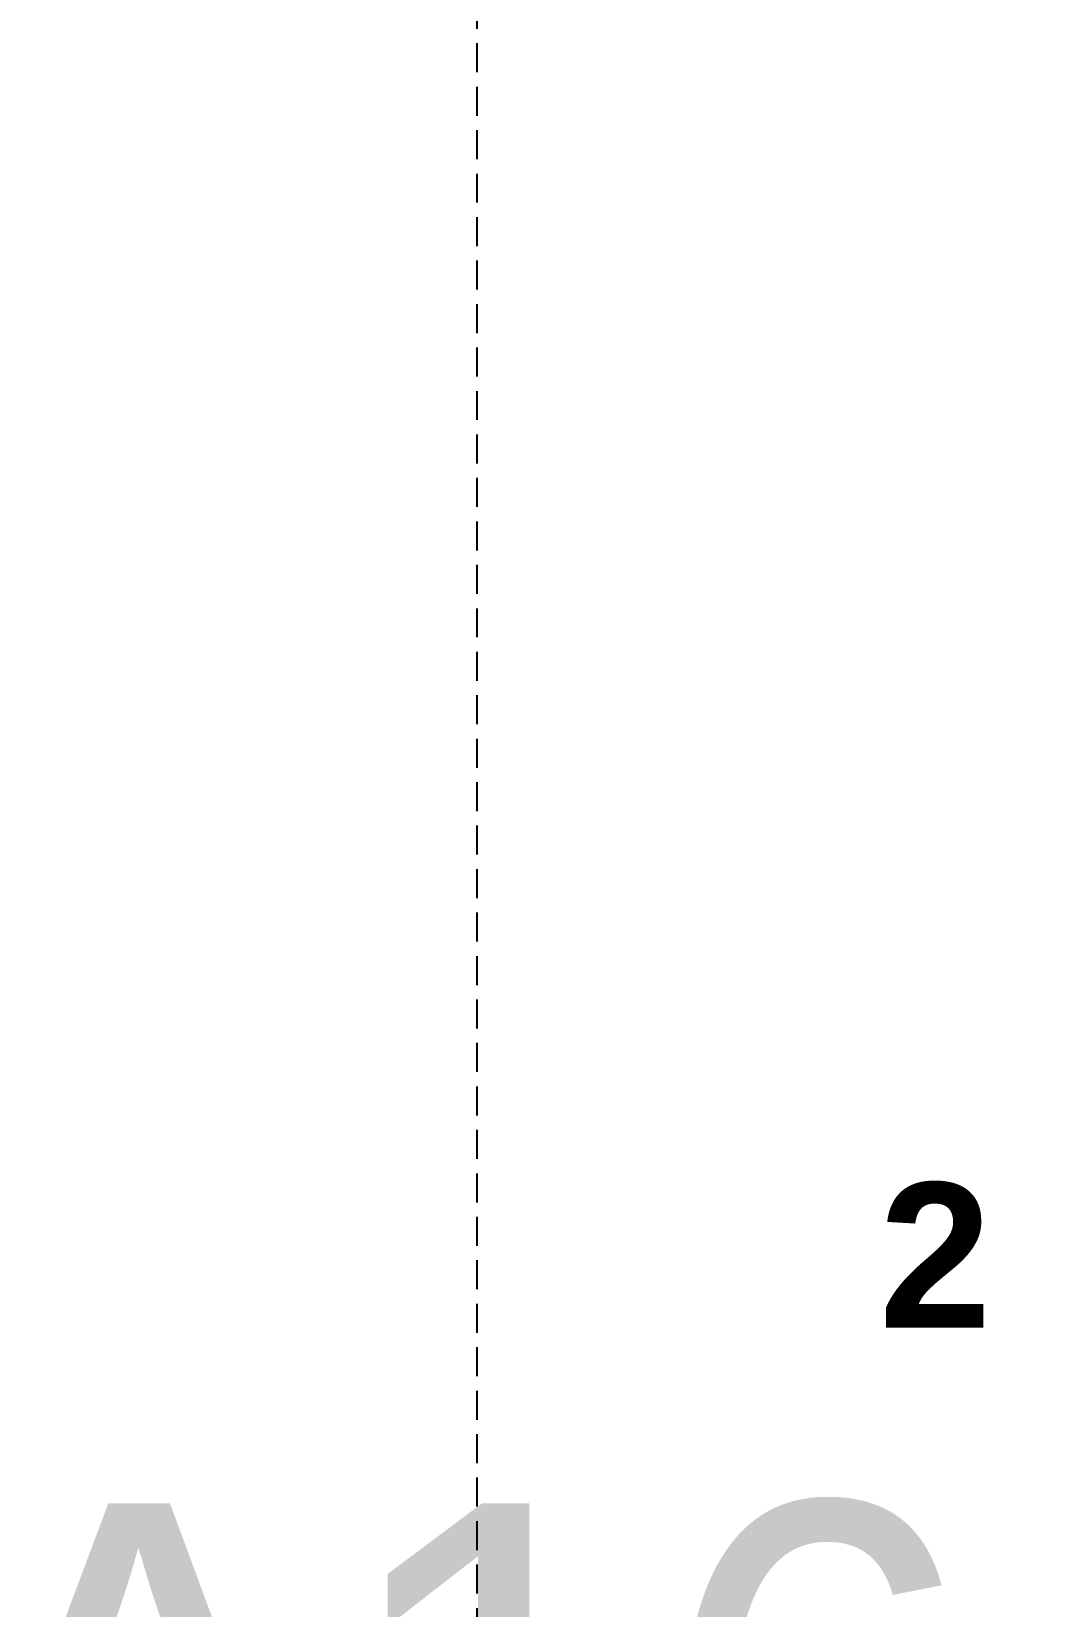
# Model space of a CAD drawing. Header units: metres. Extents: x 530797 to 531186, y 2675277 to 2675619.
# Drawn here: x 531006.51 to 531023.83, y 2675480.82 to 2675507.99 of the extents above; entities that cross this region are included whole.
import ezdxf
from ezdxf.enums import TextEntityAlignment as Align

# ---------------------------------------------------------------- set-up
doc = ezdxf.new("R2010")
doc.units = ezdxf.units.M
doc.linetypes.add('DASHED', pattern=[0.75, 0.5, -0.25])
for name, color, linetype in [('IDT', 7, 'Continuous'), ('MMS Block Numbering', 7, 'Continuous'), ('Section Marking BL-08', 2, 'Continuous')]:
    doc.layers.add(name, color=color, linetype=linetype)
doc.styles.add('Adani Regular', font='Adani Regular.ttf')
doc.styles.add('BoldTextStyle', font='arialbd.ttf')

# ---------------------------------------------------------------- blocks, each defined once
blk = doc.blocks.new('IDT')
at = {"layer": 'IDT', "color": 243, "linetype": 'DASHED'}
blk.add_lwpolyline([(45.5, 32.586), (45.5, -4.032), (0, -4.032), (0, 32.586)], close=True, dxfattribs=at)

msp = doc.modelspace()

# ---------------------------------------------------------------- block references
at = {"layer": 'IDT', "color": 8, "rotation": 180}
msp.add_blockref('IDT', (531014.187, 2675505.259), dxfattribs=at)

# ---------------------------------------------------------------- texts
at = {"layer": 'MMS Block Numbering', "insert": (531018.096, 2675472.544), "char_height": 7.5, "attachment_point": 5, "style": 'Adani Regular'}
msp.add_mtext_dynamic_manual_height_columns('A16c-\\PBL-08', width=41.53538, gutter_width=1, heights=[0], dxfattribs=at)
at = {"layer": 'Section Marking BL-08', "color": 94, "true_color": 0x00a500, "style": 'BoldTextStyle'}
msp.add_text('2', height=2.5, dxfattribs=at).set_placement((531022.1, 2675486.88), align=Align.MIDDLE_CENTER)

doc.saveas('drawing.dxf')
